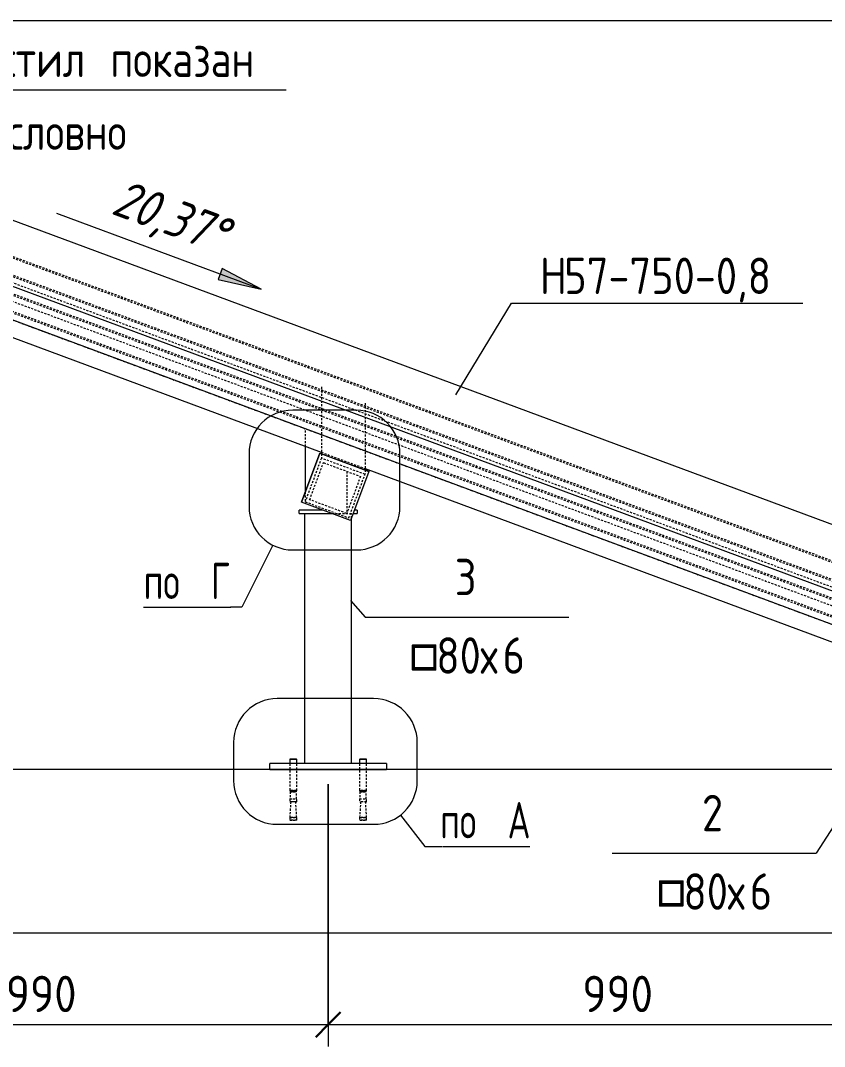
# Model space of a CAD drawing. Header units: millimetres. Extents: x 18265 to 85480, y -42500 to 14888.
# Drawn here: x 26222 to 27603, y -176 to 1586 of the extents above; entities that cross this region are included whole.
import ezdxf

# ---------------------------------------------------------------- set-up
doc = ezdxf.new("R2010")
doc.units = ezdxf.units.MM
doc.linetypes.add('01 Штриховая _4 мм_', pattern=[6, 3.5, -2.5])
for name, color, linetype, lineweight in [('AA_Dim', 7, 'Continuous', 9), ('AA_Dim-25', 7, 'Continuous', 9), ('AA_Oformlenie', 7, 'Continuous', 9), ('AA_Vinoska', 7, 'Continuous', 9), ('AF_Balki', 7, 'Continuous', 20), ('AF_Pokritie', 7, 'Continuous', 9), ('AF_Stena_Гидроизоляция', 253, 'Continuous', 20), ('AF_Stena_Опалубка', 253, 'Continuous', 20), ('Gen_Dim', 7, 'Continuous', 9), ('Gen_Fragment', 7, 'Continuous', 9), ('KR_Colonna_KG', 7, 'Continuous', 20), ('KR_Detal', 7, 'Continuous', 20)]:
    doc.layers.add(name, color=color, linetype=linetype, lineweight=lineweight)
doc.styles.add('GOST Common', font='GOST_Common.ttf', dxfattribs={"width": 0.85, "height": 62.5})
doc.styles.add('ISOCPEUR_6', font='isocpeur.TTF', dxfattribs={"width": 0.85, "height": 62.5})
doc.styles.add('ISOCPEUR_7', font='isocpeur.TTF', dxfattribs={"width": 0.9, "height": 62.5})
doc.styles.add('ISOCPEUR_8', font='isocpeur.TTF', dxfattribs={"width": 0.7, "height": 62.5})
doc.styles.add('ISOCPEUR_9', font='isocpeur.TTF', dxfattribs={"width": 0.85, "height": 62.5})
doc.styles.add('ISOCPEUR_I', font='isocpeui.ttf', dxfattribs={"width": 0.85, "height": 63.701923})
doc.dimstyles.new('05_Округл_5мм__прозр__1', dxfattribs={"dimscale": 304.8, "dimtxt": 62.672186, "dimasz": 0.139436, "dimexe": 0.123031, "dimexo": 0.082021, "dimgap": 0.008202, "dimtad": 1, "dimdec": 0, "dimrnd": 5, "dimdsep": 46, "dimtxsty": 'ISOCPEUR_7', "dimblk1": 'OBLIQUE', "dimblk2": 'OBLIQUE', "dimsah": 1, "dimcen": 0.09, "dimdle": 0.123031, "dimazin": 0, "dimtfac": 1, "dimtdec": 4, "dimtix": 1, "dimtmove": 0, "dimatfit": 3, "dimfxl": 1, "dimtvp": 1, "dimtolj": 1, "dimtzin": 0, "dimlwd": 18, "dimlwe": 18, "dimarcsym": 2})

# ---------------------------------------------------------------- blocks, each defined once
blk = doc.blocks.new('354_Прокат Лист _НесКаркас_РабПлоск_ - 354_Прокат Лист _НесКаркас_РабПлоск_-4002182-КР_РЗ_Км_1')
at = {"layer": 'AF_Balki'}
for p, q in [((2110, 300), (2110, 310)), ((2310, 310), (2110, 310)), ((2110, 300), (2310, 300)), ((2310, 310), (2310, 300))]:
    blk.add_line(p, q, dxfattribs=at)
blk = doc.blocks.new('354_Прокат Лист _НесКаркас_РабПлоск_ - 354_Прокат Лист _НесКаркас_РабПлоск_-V9-КР_РЗ_Км_1')
at = {"layer": 'AF_Balki'}
for p, q in [((3150, 739.3), (3150, 745.3)), ((3190.2, 745.3), (3150, 745.3)), ((3250, 745.3), (3245.1, 745.3)), ((3250, 745.3), (3250, 739.3)), ((3150, 739.3), (3206.3, 739.3)), ((3242.9, 739.3), (3250, 739.3))]:
    blk.add_line(p, q, dxfattribs=at)
blk = doc.blocks.new('354_Прокат Лист _НесКаркас_РабПлоск_ - 354_Прокат Лист _НесКаркас_РабПлоск_-4003038-КР_РЗ_Км_1')
at = {"layer": 'AF_Balki'}
for p, q in [((2195.4, 1209.6), (2164.1, 1125.4)), ((2164.1, 1125.2), (2195.4, 1209.4)), ((2195.4, 1209.4), (2195.4, 1209.6)), ((2195.4, 1209.6), (2279.8, 1178.4)), ((2195.4, 1209.4), (2279.8, 1178.1)), ((2279.8, 1178.1), (2248.5, 1093.9)), ((2279.8, 1178.4), (2279.8, 1178.2)), ((2164.1, 1125.4), (2164.1, 1125.3)), ((2248.5, 1093.9), (2164.1, 1125.2))]:
    blk.add_line(p, q, dxfattribs=at)
blk = doc.blocks.new('253_Профиль гнутый сварной квадратный _НесКаркас_Балка_ - Балка_40х4-3812224-КР_РЗ_Км_1')
at = {"layer": 'AF_Balki', "linetype": '01 Штриховая _4 мм_'}
for p, q in [((2094.4, 1281.1), (2098.3, 1291.8)), ((2098.3, 1291.8), (2099.2, 1294.1)), ((2098.3, 1291.8), (4408, 434.3)), ((2099.2, 1294.1), (4408.9, 436.7)), ((2198.4, 1212), (2218.6, 1204.5)), ((3188, 844.6), (3263.3, 816.7)), ((4277.8, 440.1), (4394.1, 396.9)), ((4408, 434.3), (4394.1, 396.9)), ((4408.9, 436.7), (4408, 434.3))]:
    blk.add_line(p, q, dxfattribs=at)
at = {"layer": 'AF_Balki'}
for p, q in [((2084.4, 1254.3), (2094.4, 1281.1)), ((2084.4, 1254.3), (2198.3, 1212.1)), ((2218.7, 1204.5), (3188, 844.6)), ((3263.3, 816.7), (4277.8, 440.1))]:
    blk.add_line(p, q, dxfattribs=at)
blk = doc.blocks.new('253_Профиль гнутый сварной квадратный _НесКаркас_Балка_ - Балка_80х6-3820968-КР_РЗ_Км_1')
at = {"layer": 'AF_Balki', "linetype": '01 Штриховая _4 мм_'}
for p, q in [((3188.3, 956.9), (3188.3, 845.6)), ((3263.3, 928.9), (3263.3, 817.7)), ((3160.5, 881.7), (3160.5, 854.9)), ((3188.3, 834.4), (3160.5, 759.6)), ((3188.3, 842.1), (3188.3, 834.4)), ((3263.3, 806.6), (3188.3, 834.4)), ((3168.2, 763.1), (3191.9, 826.7)), ((3191.9, 826.7), (3255.6, 803.1)), ((3231.9, 811.8), (3231.9, 739.7)), ((3263.3, 814.3), (3263.3, 806.7)), ((3255.6, 803.1), (3231.9, 739.5)), ((3235.5, 731.8), (3263.3, 806.6)), ((3160.5, 776.1), (3160.5, 759.7)), ((3160.5, 759.6), (3235.5, 731.8)), ((3231.9, 739.5), (3168.2, 763.1))]:
    blk.add_line(p, q, dxfattribs=at)
at = {"layer": 'AF_Balki'}
for p, q in [((3160.5, 854.9), (3160.5, 776.1)), ((3188.3, 845.6), (3188.3, 842.1)), ((3263.3, 817.7), (3263.3, 814.3))]:
    blk.add_line(p, q, dxfattribs=at)
blk = doc.blocks.new('253_Профиль гнутый сварной квадратный _НесКаркас_Балка_ - Балка_40х4-3812227-КР_РЗ_Км_1')
at = {"layer": 'AF_Balki', "linetype": '01 Штриховая _4 мм_'}
for p, q in [((2115.2, 1337.2), (2129.1, 1374.6)), ((2129.1, 1374.6), (2129.9, 1376.9)), ((2129.1, 1374.6), (4438.8, 517.1)), ((2129.9, 1376.9), (4439.6, 519.5)), ((2115.2, 1337.2), (4424.9, 479.7)), ((4438.8, 517.1), (4424.9, 479.7)), ((4439.6, 519.5), (4438.8, 517.1))]:
    blk.add_line(p, q, dxfattribs=at)
blk = doc.blocks.new('253_Профиль гнутый сварной квадратный _НесКаркас_Балка_ - Балка_40х4-3812228-КР_РЗ_Км_1')
at = {"layer": 'AF_Balki', "linetype": '01 Штриховая _4 мм_'}
for p, q in [((2104.7, 1309), (2118.6, 1346.5)), ((2118.6, 1346.5), (2119.5, 1348.8)), ((2118.6, 1346.5), (4428.3, 489)), ((2119.5, 1348.8), (4429.2, 491.4)), ((2104.7, 1309), (4414.4, 451.6)), ((4428.3, 489), (4414.4, 451.6)), ((4429.2, 491.4), (4428.3, 489))]:
    blk.add_line(p, q, dxfattribs=at)
blk = doc.blocks.new('253_Профиль гнутый сварной квадратный _НесКаркас_Балка_ - Балка_40х4-3812229-КР_РЗ_Км_1')
at = {"layer": 'AF_Balki', "linetype": '01 Штриховая _4 мм_'}
for p, q in [((2094.3, 1280.9), (2108.2, 1318.3)), ((2108.2, 1318.3), (2109.1, 1320.7)), ((2108.2, 1318.3), (4417.9, 460.9)), ((2109.1, 1320.7), (4418.8, 463.2)), ((2094.3, 1280.9), (4404, 423.4)), ((4417.9, 460.9), (4404, 423.4)), ((4418.8, 463.2), (4417.9, 460.9))]:
    blk.add_line(p, q, dxfattribs=at)
blk = doc.blocks.new('354_Анкер клиновой _СоедНесК_РабПлоск_ - M12x120_20-V51-КР_РЗ_Км_1')
at = {"layer": 'KR_Detal', "lineweight": 9}
for p, q in [((3134, 317.5), (3134, 310)), ((3140, 317.5), (3134.2, 317.5)), ((3134.2, 317.5), (3140, 317.5)), ((3140, 317.5), (3145.8, 317.5)), ((3145.8, 317.5), (3140, 317.5)), ((3146, 310), (3146, 317.5))]:
    blk.add_line(p, q, dxfattribs=at)
at = {"layer": 'KR_Detal', "linetype": '01 Штриховая _4 мм_', "lineweight": 9}
for p, q in [((3134, 317.5), (3134.2, 317.5)), ((3145.8, 317.5), (3146, 317.5)), ((3134, 310), (3134, 264.1)), ((3146, 264.1), (3146, 310)), ((3134, 264.1), (3134.6, 261.7)), ((3134, 249.5), (3134, 244.7)), ((3134, 249.5), (3134.5, 249.5)), ((3136.1, 264.1), (3134.1, 264.1)), ((3134.1, 264.1), (3140, 264.1)), ((3134.5, 249.5), (3134.2, 249.5)), ((3134.6, 261.7), (3134.6, 249.5)), ((3134.8, 249.5), (3134.6, 249.5)), ((3134.6, 249.5), (3140, 249.5)), ((3136.3, 261.7), (3134.7, 261.7)), ((3134.7, 261.7), (3140, 261.7)), ((3136.3, 249.5), (3136.2, 249.5)), ((3140, 264.1), (3136.3, 264.1)), ((3140, 261.7), (3136.5, 261.7)), ((3140, 264.1), (3145.9, 264.1)), ((3145.9, 264.1), (3140, 264.1)), ((3140, 261.7), (3145.3, 261.7)), ((3145.3, 261.7), (3140, 261.7)), ((3140, 249.5), (3145.4, 249.5)), ((3145.4, 249.5), (3145.2, 249.5)), ((3145.4, 261.7), (3146, 264.1)), ((3145.4, 249.5), (3145.4, 261.7)), ((3145.5, 249.5), (3146, 249.5)), ((3145.8, 249.5), (3145.5, 249.5)), ((3146, 244.7), (3146, 249.5)), ((3135.8, 244.7), (3134, 217.5)), ((3135.8, 244.7), (3134, 244.7)), ((3134.2, 244.7), (3135.8, 244.7)), ((3140, 244.7), (3135.8, 244.7)), ((3135.8, 244.7), (3135.9, 244.7)), ((3144.2, 244.7), (3140, 244.7)), ((3144.1, 244.7), (3144.2, 244.7)), ((3146, 217.5), (3144.2, 244.7)), ((3144.2, 244.7), (3145.8, 244.7)), ((3146, 244.7), (3144.2, 244.7)), ((3134, 217.5), (3134, 212.7)), ((3140, 212.7), (3134, 212.7)), ((3136.1, 217.5), (3134.1, 217.5)), ((3134.1, 217.5), (3140, 217.5)), ((3134.2, 212.7), (3140, 212.7)), ((3140, 217.5), (3136.3, 217.5)), ((3140, 217.5), (3145.9, 217.5)), ((3145.9, 217.5), (3140, 217.5)), ((3140, 212.7), (3145.8, 212.7)), ((3146, 212.7), (3140, 212.7)), ((3146, 212.7), (3146, 217.5))]:
    blk.add_line(p, q, dxfattribs=at)
blk = doc.blocks.new('354_Анкер клиновой _СоедНесК_РабПлоск_ - M12x120_20-V52-КР_РЗ_Км_1')
at = {"layer": 'KR_Detal', "lineweight": 9}
for p, q in [((3134, 317.5), (3134, 310)), ((3134, 317.5), (3140, 317.5)), ((3140, 317.5), (3134.2, 317.5)), ((3140, 317.5), (3146, 317.5)), ((3145.8, 317.5), (3140, 317.5)), ((3146, 310), (3146, 317.5))]:
    blk.add_line(p, q, dxfattribs=at)
at = {"layer": 'KR_Detal', "linetype": '01 Штриховая _4 мм_', "lineweight": 9}
for p, q in [((3134, 310), (3134, 264.1)), ((3146, 264.1), (3146, 310)), ((3134, 264.1), (3134.6, 261.7)), ((3134, 249.5), (3134, 244.7)), ((3134, 249.5), (3134.5, 249.5)), ((3136.1, 264.1), (3134.1, 264.1)), ((3134.1, 264.1), (3140, 264.1)), ((3134.5, 249.5), (3134.2, 249.5)), ((3134.6, 261.7), (3134.6, 249.5)), ((3134.8, 249.5), (3134.6, 249.5)), ((3134.6, 249.5), (3140, 249.5)), ((3136.3, 261.7), (3134.7, 261.7)), ((3134.7, 261.7), (3140, 261.7)), ((3136.3, 249.5), (3136.2, 249.5)), ((3140, 264.1), (3136.3, 264.1)), ((3140, 261.7), (3136.5, 261.7)), ((3140, 264.1), (3145.9, 264.1)), ((3145.9, 264.1), (3140, 264.1)), ((3140, 261.7), (3145.3, 261.7)), ((3145.3, 261.7), (3140, 261.7)), ((3140, 249.5), (3145.4, 249.5)), ((3145.4, 249.5), (3145.2, 249.5)), ((3145.4, 261.7), (3146, 264.1)), ((3145.4, 249.5), (3145.4, 261.7)), ((3145.5, 249.5), (3146, 249.5)), ((3145.8, 249.5), (3145.5, 249.5)), ((3146, 244.7), (3146, 249.5)), ((3135.8, 244.7), (3134, 217.5)), ((3135.8, 244.7), (3134, 244.7)), ((3134.2, 244.7), (3135.8, 244.7)), ((3140, 244.7), (3135.8, 244.7)), ((3135.8, 244.7), (3135.9, 244.7)), ((3144.2, 244.7), (3140, 244.7)), ((3144.1, 244.7), (3144.2, 244.7)), ((3146, 217.5), (3144.2, 244.7)), ((3144.2, 244.7), (3145.8, 244.7)), ((3146, 244.7), (3144.2, 244.7)), ((3134, 217.5), (3134, 212.7)), ((3140, 212.7), (3134, 212.7)), ((3136.1, 217.5), (3134.1, 217.5)), ((3134.1, 217.5), (3140, 217.5)), ((3134.2, 212.7), (3140, 212.7)), ((3140, 217.5), (3136.3, 217.5)), ((3140, 217.5), (3145.9, 217.5)), ((3145.9, 217.5), (3140, 217.5)), ((3140, 212.7), (3145.8, 212.7)), ((3146, 212.7), (3140, 212.7)), ((3146, 212.7), (3146, 217.5))]:
    blk.add_line(p, q, dxfattribs=at)
blk = doc.blocks.new('354_Анкер клиновой _СоедНесК_РабПлоск_ - M12x120_20-V53-КР_РЗ_Км_1')
at = {"layer": 'KR_Detal', "lineweight": 9}
for p, q in [((3254, 317.5), (3254, 310)), ((3260, 317.5), (3254.2, 317.5)), ((3254.2, 317.5), (3260, 317.5)), ((3260, 317.5), (3265.8, 317.5)), ((3265.8, 317.5), (3260, 317.5)), ((3266, 310), (3266, 317.5))]:
    blk.add_line(p, q, dxfattribs=at)
at = {"layer": 'KR_Detal', "linetype": '01 Штриховая _4 мм_', "lineweight": 9}
for p, q in [((3254, 317.5), (3254.2, 317.5)), ((3265.8, 317.5), (3266, 317.5)), ((3254, 310), (3254, 264.1)), ((3266, 264.1), (3266, 310)), ((3254, 264.1), (3254.6, 261.7)), ((3254, 249.5), (3254, 244.7)), ((3254, 249.5), (3260, 249.5)), ((3260, 264.1), (3254.1, 264.1)), ((3254.1, 264.1), (3260, 264.1)), ((3254.5, 249.5), (3254.2, 249.5)), ((3254.6, 261.7), (3254.6, 249.5)), ((3254.8, 249.5), (3254.6, 249.5)), ((3260, 261.7), (3254.7, 261.7)), ((3254.7, 261.7), (3260, 261.7)), ((3260, 264.1), (3265.9, 264.1)), ((3265.9, 264.1), (3260, 264.1)), ((3260, 261.7), (3265.3, 261.7)), ((3263.5, 261.7), (3260, 261.7)), ((3260, 249.5), (3266, 249.5)), ((3265.3, 261.7), (3263.5, 261.7)), ((3265.4, 249.5), (3265.2, 249.5)), ((3265.4, 261.7), (3266, 264.1)), ((3265.4, 249.5), (3265.4, 261.7)), ((3265.8, 249.5), (3265.5, 249.5)), ((3266, 244.7), (3266, 249.5)), ((3255.8, 244.7), (3254, 217.5)), ((3260, 244.7), (3254, 244.7)), ((3254.2, 244.7), (3255.8, 244.7)), ((3255.8, 244.7), (3255.9, 244.7)), ((3266, 244.7), (3260, 244.7)), ((3263.6, 244.7), (3263.6, 244.7)), ((3264.1, 244.7), (3264.2, 244.7)), ((3266, 217.5), (3264.2, 244.7)), ((3264.2, 244.7), (3265.8, 244.7)), ((3254, 217.5), (3254, 212.7)), ((3260, 212.7), (3254, 212.7)), ((3260, 217.5), (3254.1, 217.5)), ((3254.1, 217.5), (3260, 217.5)), ((3254.2, 212.7), (3260, 212.7)), ((3260, 217.5), (3265.9, 217.5)), ((3265.9, 217.5), (3260, 217.5)), ((3260, 212.7), (3265.8, 212.7)), ((3266, 212.7), (3260, 212.7)), ((3266, 212.7), (3266, 217.5))]:
    blk.add_line(p, q, dxfattribs=at)
blk = doc.blocks.new('354_Анкер клиновой _СоедНесК_РабПлоск_ - M12x120_20-V54-КР_РЗ_Км_1')
at = {"layer": 'KR_Detal', "lineweight": 9}
for p, q in [((3254, 317.5), (3254, 310)), ((3254, 317.5), (3260, 317.5)), ((3260, 317.5), (3254.2, 317.5)), ((3260, 317.5), (3266, 317.5)), ((3265.8, 317.5), (3260, 317.5)), ((3266, 310), (3266, 317.5))]:
    blk.add_line(p, q, dxfattribs=at)
at = {"layer": 'KR_Detal', "linetype": '01 Штриховая _4 мм_', "lineweight": 9}
for p, q in [((3254, 310), (3254, 264.1)), ((3266, 264.1), (3266, 310)), ((3254, 264.1), (3254.6, 261.7)), ((3254, 249.5), (3254, 244.7)), ((3254, 249.5), (3260, 249.5)), ((3260, 264.1), (3254.1, 264.1)), ((3254.1, 264.1), (3260, 264.1)), ((3254.5, 249.5), (3254.2, 249.5)), ((3254.6, 261.7), (3254.6, 249.5)), ((3254.8, 249.5), (3254.6, 249.5)), ((3260, 261.7), (3254.7, 261.7)), ((3254.7, 261.7), (3260, 261.7)), ((3260, 264.1), (3265.9, 264.1)), ((3265.9, 264.1), (3260, 264.1)), ((3260, 261.7), (3265.3, 261.7)), ((3263.5, 261.7), (3260, 261.7)), ((3260, 249.5), (3266, 249.5)), ((3265.3, 261.7), (3263.5, 261.7)), ((3265.4, 249.5), (3265.2, 249.5)), ((3265.4, 261.7), (3266, 264.1)), ((3265.4, 249.5), (3265.4, 261.7)), ((3265.8, 249.5), (3265.5, 249.5)), ((3266, 244.7), (3266, 249.5)), ((3255.8, 244.7), (3254, 217.5)), ((3260, 244.7), (3254, 244.7)), ((3254.2, 244.7), (3255.8, 244.7)), ((3255.8, 244.7), (3255.9, 244.7)), ((3266, 244.7), (3260, 244.7)), ((3263.6, 244.7), (3263.6, 244.7)), ((3264.1, 244.7), (3264.2, 244.7)), ((3266, 217.5), (3264.2, 244.7)), ((3264.2, 244.7), (3265.8, 244.7)), ((3254, 217.5), (3254, 212.7)), ((3260, 212.7), (3254, 212.7)), ((3260, 217.5), (3254.1, 217.5)), ((3254.1, 217.5), (3260, 217.5)), ((3254.2, 212.7), (3260, 212.7)), ((3260, 217.5), (3265.9, 217.5)), ((3265.9, 217.5), (3260, 217.5)), ((3260, 212.7), (3265.8, 212.7)), ((3266, 212.7), (3260, 212.7)), ((3266, 212.7), (3266, 217.5))]:
    blk.add_line(p, q, dxfattribs=at)
blk = doc.blocks.new('011_ЛинияОбрыва _ЭлУзла_Линия_ - Тип 1-3824194-КР_РЗ_Км_1')
at = {"layer": 'AA_Oformlenie'}
blk.add_line((4214.2, 18.9), (1839, 18.9), dxfattribs=at)
blk = doc.blocks.new('011_ЛинияОбрыва _ЭлУзла_Линия_ - Тип 1-3809724-КР_РЗ_Км_1')
at = {"layer": 'AA_Oformlenie'}
blk.add_line((1850, 1585.7), (4172.5, 1585.7), dxfattribs=at)
blk = doc.blocks.new('DIMBLOCK14-КР_РЗ_Км_1')
at = {"layer": 'AA_Dim-25', "lineweight": 18}
for p, q in [((25760.4, 275), (25760.4, -175.6)), ((25760.4, -138.1), (25760.4, 275)), ((26750.4, 275), (26750.4, -175.6)), ((26750.4, -138.1), (26750.4, 275)), ((25722.9, -138.1), (26750.4, -138.1))]:
    blk.add_line(p, q, dxfattribs=at)
at = {"layer": 'AA_Dim-25', "lineweight": 30}
for p, q in [((25760.4, -138.1), (25781.6, -116.8)), ((26750.4, -138.1), (26771.6, -116.8)), ((25760.4, -138.1), (25739.1, -159.3)), ((26750.4, -138.1), (26729.1, -159.3))]:
    blk.add_line(p, q, dxfattribs=at)
at = {"layer": 'AA_Dim-25', "color": 0, "lineweight": 18, "insert": (26196.9, -54.1), "char_height": 62.5, "width": 140.48, "attachment_point": 1, "line_spacing_factor": 1.135194, "style": 'ISOCPEUR_7'}
blk.add_mtext('990', dxfattribs=at)
blk = doc.blocks.new('_Oblique')
at = {"color": 0, "linetype": 'ByBlock', "lineweight": -2}
blk.add_line((-0.5, -0.5), (0.5, 0.5), dxfattribs=at)
blk = doc.blocks.new('DIMBLOCK15-КР_РЗ_Км_1')
at = {"layer": 'AA_Dim-25', "lineweight": 18}
for p, q in [((26750.4, 275), (26750.4, -175.6)), ((26750.4, -138.1), (26750.4, 275)), ((27740.4, 275), (27740.4, -175.6)), ((27740.4, -138.1), (27740.4, 275)), ((26750.4, -138.1), (27740.4, -138.1))]:
    blk.add_line(p, q, dxfattribs=at)
at = {"layer": 'AA_Dim-25', "lineweight": 30}
for p, q in [((26750.4, -138.1), (26771.6, -116.8)), ((27740.4, -138.1), (27761.6, -116.8)), ((26750.4, -138.1), (26729.1, -159.3)), ((27740.4, -138.1), (27719.1, -159.3))]:
    blk.add_line(p, q, dxfattribs=at)
at = {"layer": 'AA_Dim-25', "color": 0, "lineweight": 18, "insert": (27186.9, -54.1), "char_height": 62.5, "width": 140.48, "attachment_point": 1, "line_spacing_factor": 1.135194, "style": 'ISOCPEUR_7'}
blk.add_mtext('990', dxfattribs=at)
blk = doc.blocks.new('044_М_Универсальная с полкой - Марка-3031129-КР_РЗ_Км_1')
at = {"layer": 'AA_Vinoska'}
blk.add_line((3515, 1100.7), (4015, 1100.7), dxfattribs=at)
blk = doc.blocks.new('Вид узла - Номер узла 6мм-393529-КР_РЗ_Км_1')
at = {"layer": 'Gen_Fragment'}
blk.add_line((2428.1, 151.8), (2578.1, 151.8), dxfattribs=at)
blk = doc.blocks.new('043_М_КолонныКМ - Позиция_Наименование_дп14-3915281-КР_РЗ_Км_1')
at = {"layer": 'AA_Vinoska'}
blk.add_line((3263.4, 561.6), (3613.4, 561.6), dxfattribs=at)
blk = doc.blocks.new('010_Текст с выноской - Текст 2 строки-3938426-КР_РЗ_Км_1')
at = {"layer": 'AA_Vinoska'}
blk.add_line((2377.6, 1466.6), (3127.6, 1466.6), dxfattribs=at)

msp = doc.modelspace()

# ---------------------------------------------------------------- linework, layer by layer
at = {"layer": 'AA_Vinoska'}
for p, q in [((26969.8979, 943.1532), (27065.409, 1100.737)), ((26788.5266, 589.9703), (26813.771, 561.6025)), ((27699.8424, 328.9723), (27588.2516, 156.4425))]:
    msp.add_line(p, q, dxfattribs=at)
at = {"layer": 'AF_Pokritie', "lineweight": 20}
for p, q in [((25610.2701, 1465.0101), (27940.3901, 600.0101)), ((27940.2701, 485.9101), (25610.2551, 1350.8713)), ((25610.2551, 1293.8713), (27940.2664, 428.9115))]:
    msp.add_line(p, q, dxfattribs=at)
at = {"layer": 'AF_Stena_Гидроизоляция'}
msp.add_line((28040.3863, 300), (25389.3546, 300), dxfattribs=at)
at = {"layer": 'AF_Stena_Опалубка'}
msp.add_line((28040.3863, 300), (25389.3546, 300), dxfattribs=at)
at = {"layer": 'Gen_Fragment'}
for p, q in [((26798.7121, 916.8404), (26689.4068, 916.8404)), ((26614.4068, 841.8404), (26614.4068, 751.8451)), ((26873.7121, 751.8451), (26873.7121, 841.8404)), ((26655.5939, 684.8997), (26601.9142, 578.6205)), ((26689.4068, 676.8451), (26798.7121, 676.8451)), ((26601.9142, 578.6205), (26582.3703, 578.6205)), ((26828.4103, 421.5352), (26663.0106, 421.5352)), ((26588.0106, 346.5352), (26588.0106, 280.8153)), ((26903.4103, 280.8153), (26903.4103, 346.5352)), ((26874.4103, 221.5785), (26916.1825, 167.7861)), ((26663.0106, 205.8153), (26828.4103, 205.8153)), ((26916.1825, 167.7861), (26945.7127, 167.7861))]:
    msp.add_line(p, q, dxfattribs=at)
for centre, start, end in [((26689.4068, 841.8404), 90, 180), ((26798.7121, 841.8404), 0, 90), ((26689.4068, 751.8451), 180, 270), ((26798.7121, 751.8451), 270, 0), ((26663.0106, 346.5352), 90, 180), ((26828.4103, 346.5352), 0, 90), ((26663.0106, 280.8153), 180, 270), ((26828.4103, 280.8153), 270, 0)]:
    msp.add_arc(centre, 75, start, end, dxfattribs=at)
at = {"layer": 'KR_Colonna_KG'}
for p, q in [((26710.3863, 739.3313), (26756.734, 739.3313)), ((26710.3863, 310), (26710.3863, 739.3313)), ((26790.3863, 310), (26790.3863, 731.5182)), ((26790.3863, 310), (26710.3863, 310))]:
    msp.add_line(p, q, dxfattribs=at)
at = {"layer": 'KR_Colonna_KG', "linetype": '01 Штриховая _4 мм_'}
for p in [(26756.7836, 739.3313), (26790.3863, 731.5678)]:
    msp.add_line(p, (26790.3863, 739.3313), dxfattribs=at)

# ---------------------------------------------------------------- block references
at = {"layer": 'AA_Oformlenie'}
for name in ['011_ЛинияОбрыва _ЭлУзла_Линия_ - Тип 1-3809724-КР_РЗ_Км_1', '011_ЛинияОбрыва _ЭлУзла_Линия_ - Тип 1-3824194-КР_РЗ_Км_1']:
    msp.add_blockref(name, (23550.3863, 0), dxfattribs=at)
at = {"layer": 'AA_Vinoska'}
for name, p in [('010_Текст с выноской - Текст 2 строки-3938426-КР_РЗ_Км_1', (23550.3863, 0)), ('044_М_Универсальная с полкой - Марка-3031129-КР_РЗ_Км_1', (23550.3863, 0)), ('043_М_КолонныКМ - Позиция_Наименование_дп14-3915281-КР_РЗ_Км_1', (23550.3863, 0)), ('043_М_КолонныКМ - Позиция_Наименование_дп14-3915281-КР_РЗ_Км_1', (23974.8669, -405.16))]:
    msp.add_blockref(name, p, dxfattribs=at)
at = {"layer": 'AF_Balki', "linetype": '01 Штриховая _4 мм_'}
for name in ['253_Профиль гнутый сварной квадратный _НесКаркас_Балка_ - Балка_40х4-3812227-КР_РЗ_Км_1', '253_Профиль гнутый сварной квадратный _НесКаркас_Балка_ - Балка_40х4-3812228-КР_РЗ_Км_1', '253_Профиль гнутый сварной квадратный _НесКаркас_Балка_ - Балка_40х4-3812229-КР_РЗ_Км_1', '253_Профиль гнутый сварной квадратный _НесКаркас_Балка_ - Балка_40х4-3812224-КР_РЗ_Км_1', '253_Профиль гнутый сварной квадратный _НесКаркас_Балка_ - Балка_80х6-3820968-КР_РЗ_Км_1']:
    msp.add_blockref(name, (23550.3863, 0), dxfattribs=at)
at = {"layer": 'AF_Balki'}
for name, p in [('354_Прокат Лист _НесКаркас_РабПлоск_ - 354_Прокат Лист _НесКаркас_РабПлоск_-4003038-КР_РЗ_Км_1', (24540.3863, -366.4961)), ('354_Прокат Лист _НесКаркас_РабПлоск_ - 354_Прокат Лист _НесКаркас_РабПлоск_-V9-КР_РЗ_Км_1', (23550.3863, 0)), ('354_Прокат Лист _НесКаркас_РабПлоск_ - 354_Прокат Лист _НесКаркас_РабПлоск_-4002182-КР_РЗ_Км_1', (24540.3863, 0))]:
    msp.add_blockref(name, p, dxfattribs=at)
at = {"layer": 'Gen_Fragment'}
for p in [(24005.3769, 426.7749), (24518.7194, 15.9405)]:
    msp.add_blockref('Вид узла - Номер узла 6мм-393529-КР_РЗ_Км_1', p, dxfattribs=at)
at = {"layer": 'KR_Detal', "linetype": '01 Штриховая _4 мм_', "lineweight": 9}
for name in ['354_Анкер клиновой _СоедНесК_РабПлоск_ - M12x120_20-V51-КР_РЗ_Км_1', '354_Анкер клиновой _СоедНесК_РабПлоск_ - M12x120_20-V52-КР_РЗ_Км_1', '354_Анкер клиновой _СоедНесК_РабПлоск_ - M12x120_20-V53-КР_РЗ_Км_1', '354_Анкер клиновой _СоедНесК_РабПлоск_ - M12x120_20-V54-КР_РЗ_Км_1']:
    msp.add_blockref(name, (23550.3863, 0), dxfattribs=at)

# ---------------------------------------------------------------- texts
at = {"layer": 'AA_Vinoska', "char_height": 62.5, "attachment_point": 1}
for s, insert, width, style in [('Профнастил', (25956.1209, 1551.1685), 487.225578, 'GOST Common'), ('\\fGOST Common|b0|i0|c204|p34|;\\W.85; ', (26358.1222, 1551.1685), 22.146617, 'GOST Common'), ('показан', (26376.395, 1551.1685), 328.792086, 'GOST Common'), ('условно', (26171.8084, 1426.1685), 315.163398, 'GOST Common'), ('\\fISOCPEUR|b0|i0|c204|p34|;\\W.85;Н', (27113.6402, 1178.6813), 51.107578, 'ISOCPEUR_6'), ('57-750-0,8', (27155.8082, 1178.6813), 436.118, 'ISOCPEUR_6'), ('\\fISOCPEUR|b0|i0|c204|p34|;\\W.85;3', (26967.8279, 661.5694), 45.99682, 'ISOCPEUR_6'), ('\\fISOCPEUR|b0|i0|c130|p34|;\\W.85;□', (26888.2471, 526.8282), 57.921922, 'ISOCPEUR_9'), ('80', (26936.0374, 526.8282), 91.993641, 'ISOCPEUR_6'), ('\\fISOCPEUR|b0|i0|c204|p34|;\\W.85;6', (27049.8909, 526.8282), 45.99682, 'ISOCPEUR_6'), ('\\fISOCPEUR|b0|i0|c204|p34|;\\W.85;х', (27011.9398, 526.8282), 45.99682, 'ISOCPEUR_6'), ('\\fISOCPEUR|b0|i0|c204|p34|;\\W.85;2', (27392.3085, 256.4093), 45.99682, 'ISOCPEUR_6'), ('\\fISOCPEUR|b0|i0|c130|p34|;\\W.85;□', (27312.7276, 121.6682), 57.921922, 'ISOCPEUR_9'), ('80', (27360.518, 121.6682), 91.993641, 'ISOCPEUR_6'), ('\\fISOCPEUR|b0|i0|c204|p34|;\\W.85;6', (27474.3715, 121.6682), 45.99682, 'ISOCPEUR_6'), ('\\fISOCPEUR|b0|i0|c204|p34|;\\W.85;х', (27436.4203, 121.6682), 45.99682, 'ISOCPEUR_6')]:
    msp.add_mtext(s, dxfattribs=dict(at, insert=insert, width=width, style=style))
at = {"layer": 'Gen_Fragment', "char_height": 62.5, "attachment_point": 1, "style": 'ISOCPEUR_8'}
for s, insert, width in [('\\fISOCPEUR|b0|i0|c204|p34|;\\W.7; ', (26495.9596, 654.9722), 32.267922), ('\\fISOCPEUR|b0|i0|c204|p34|;\\W.7; ', (26522.5832, 654.9722), 32.267922), ('\\fISOCPEUR|b0|i0|c204|p34|;\\W.7;Г', (26549.2069, 654.9722), 37.879734), ('по', (26433.4517, 654.9722), 75.759469), ('\\fISOCPEUR|b0|i0|c204|p34|;\\W.7; ', (27005.277, 244.1377), 32.267922), ('\\fISOCPEUR|b0|i0|c204|p34|;\\W.7; ', (27031.9007, 244.1377), 32.267922), ('\\fISOCPEUR|b0|i0|c204|p34|;\\W.7;А', (27058.5244, 244.1377), 47.700406), ('по', (26942.7692, 244.1377), 75.759469)]:
    msp.add_mtext(s, dxfattribs=dict(at, insert=insert, width=width))

# ---------------------------------------------------------------- dimensions: what is measured, and where the dimension line sits
at = {"layer": 'AA_Dim', "lineweight": 18}
for base, p1, p2, picture, middle in [((26750.3863, -138.0588), (25760.3863, 300), (26750.3863, 300), 'DIMBLOCK14-КР_РЗ_Км_1', (26255.3863, -104.3088)), ((27740.3863, -138.0588), (26750.3863, 300), (27740.3863, 300), 'DIMBLOCK15-КР_РЗ_Км_1', (27245.3863, -104.3088))]:
    dim = msp.add_linear_dim(base=base, p1=p1, p2=p2, dimstyle='05_Округл_5мм__прозр__1', override={"dimpost": '<>', "dimfxl": 990}, dxfattribs=at)
    dim.commit()
    dim.dimension.update_dxf_attribs({"geometry": picture, "text_midpoint": middle})

# ---------------------------------------------------------------- next in the draw order: texts
at = {"layer": 'Gen_Dim', "insert": (26397.7736, 1314.522), "char_height": 63.70192, "width": 242.907476, "attachment_point": 1, "rotation": 339.6337888, "line_spacing_factor": 1.135194, "style": 'ISOCPEUR_I', "bg_fill": 3, "box_fill_scale": 1.25, "bg_fill_color": 256, "bg_fill_true_color": 13158600, "bg_fill_transparency": 0}
msp.add_mtext('20,37°', dxfattribs=at)

# ---------------------------------------------------------------- next in the draw order: hatches: boundary and pattern name
at = {"layer": 'Gen_Dim'}
msp.add_hatch(color=256, dxfattribs=at).paths.add_polyline_path([(26635.206, 1124.5282), (26568.3308, 1159.8864), (26561.4582, 1141.373)])

# ---------------------------------------------------------------- next in the draw order: linework, layer by layer
for p, q in [((26283.6483, 1255.0354), (26635.206, 1124.5282)), ((26568.3308, 1159.8864), (26561.4582, 1141.373)), ((26635.206, 1124.5282), (26568.3308, 1159.8864)), ((26561.4582, 1141.373), (26635.206, 1124.5282))]:
    msp.add_line(p, q, dxfattribs=at)

doc.saveas('drawing.dxf')
